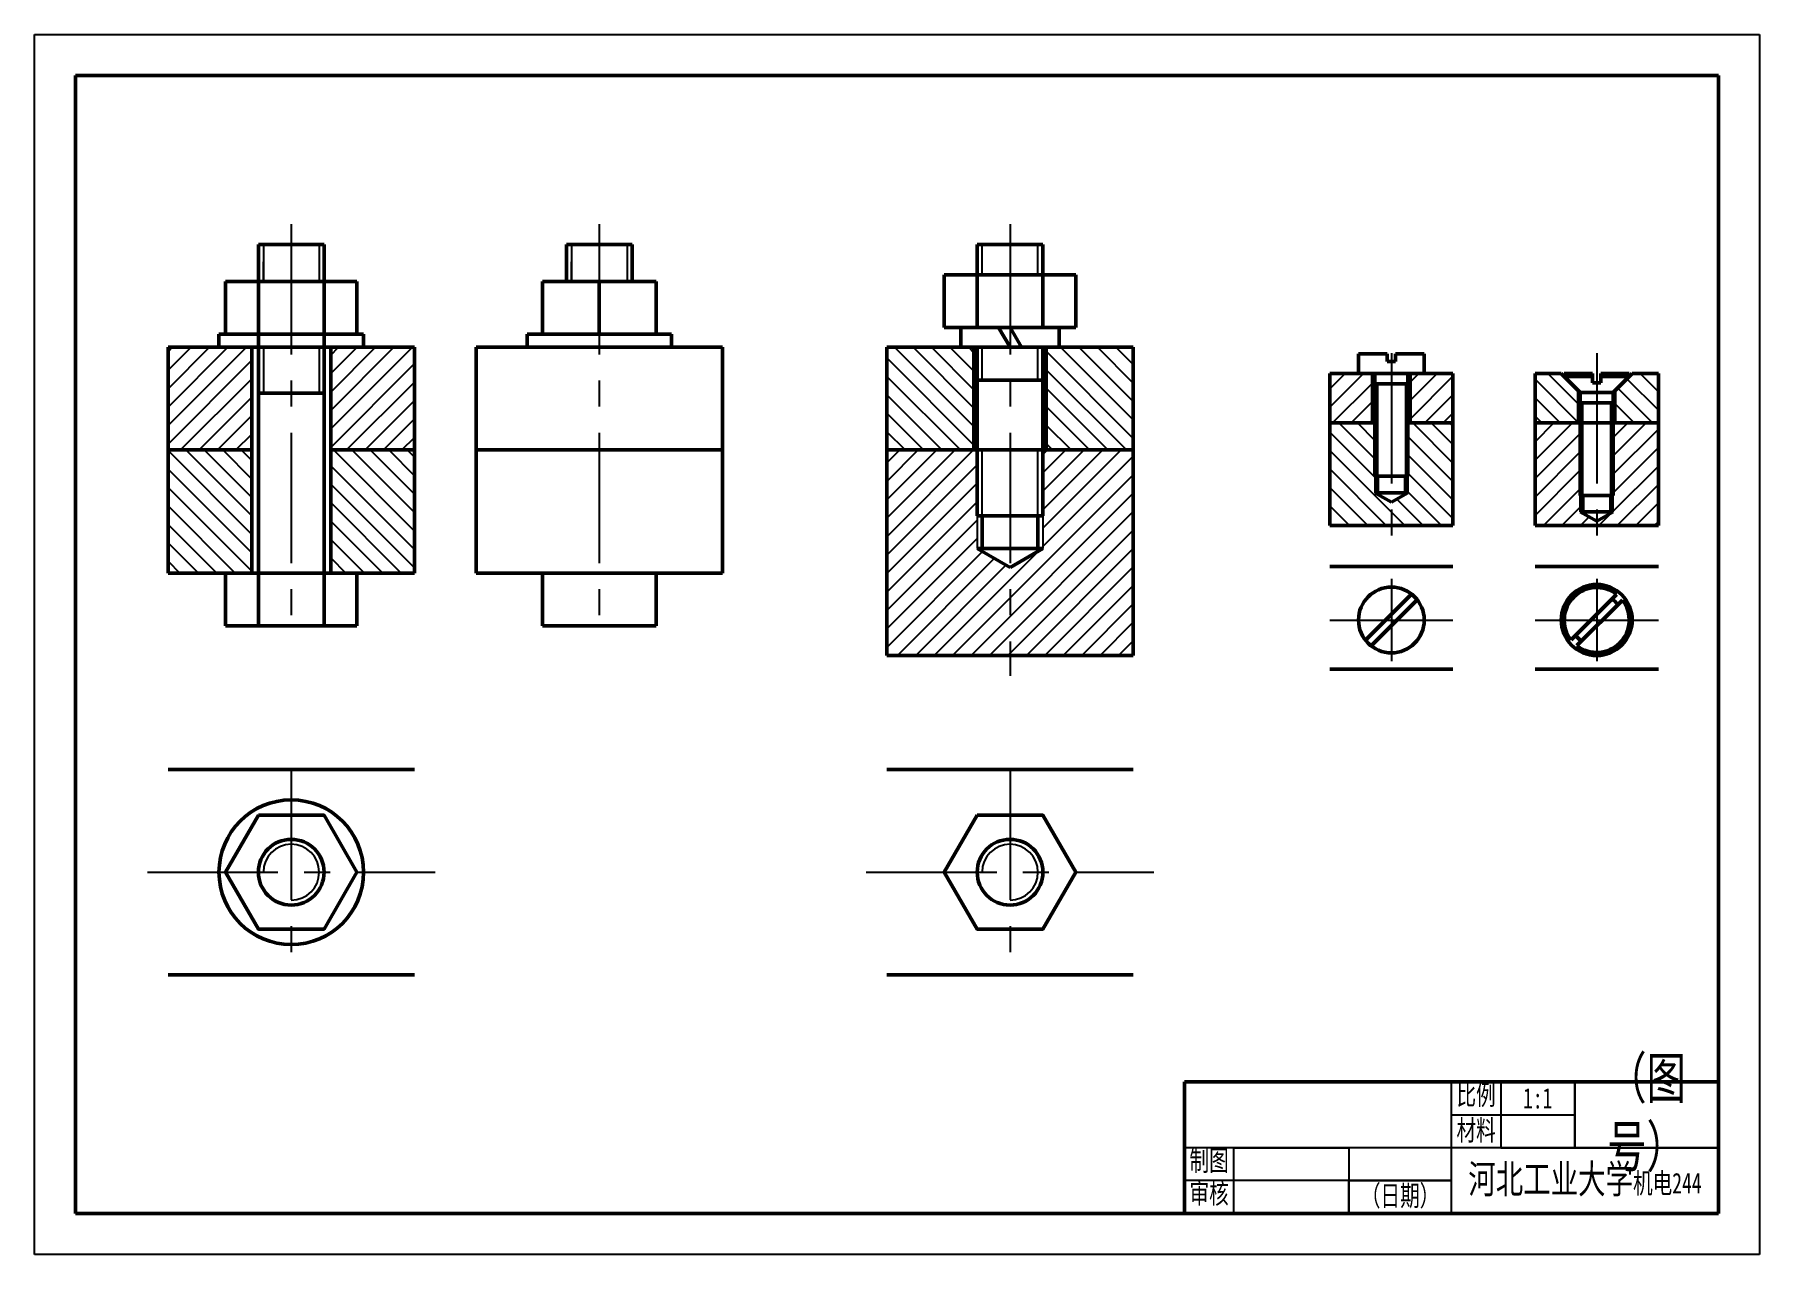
# Model space of a CAD drawing. Header units: millimetres. Extents: x -746 to -326, y 1609 to 1906.
import ezdxf

# ---------------------------------------------------------------- set-up
doc = ezdxf.new("R2010")
doc.units = ezdxf.units.MM
doc.linetypes.add('CENTER', pattern=[50.8, 31.75, -6.35, 6.35, -6.35])
for name, color, linetype, lineweight in [('点画线', 1, 'CENTER', 25), ('粗实线', 7, 'Continuous', 50), ('细实线', 3, 'Continuous', 25)]:
    doc.layers.add(name, color=color, linetype=linetype, lineweight=lineweight)
doc.styles.add('汉字', font='simfang.ttf', dxfattribs={"width": 0.7, "height": 5})

msp = doc.modelspace()

# ---------------------------------------------------------------- hatches: boundary and pattern name
at = {"layer": '细实线'}
h = msp.add_hatch(dxfattribs=at)
h.set_pattern_fill('ANSI31', color=256, angle=180)
h.paths.add_polyline_path([(-692.73, 1829.4), (-713.13, 1829.4), (-713.13, 1804.4), (-692.73, 1804.4)])
h.paths.add_polyline_path([(-653.13, 1829.4), (-673.53, 1829.4), (-673.53, 1804.4), (-653.13, 1804.4)])
h = msp.add_hatch(dxfattribs=at)
h.set_pattern_fill('ANSI31', color=256, angle=90)
h.paths.add_polyline_path([(-516.93, 1829.4), (-520.13, 1829.4), (-538.13, 1829.4), (-538.13, 1804.4), (-516.93, 1804.4)])
h.paths.add_polyline_path([(-478.13, 1829.4), (-499.33, 1829.4), (-499.33, 1804.4), (-478.13, 1804.4)])
h = msp.add_hatch(dxfattribs=at)
h.set_pattern_fill('ANSI31', color=256)
h.paths.add_polyline_path([(-419.88, 1823), (-423.28, 1823), (-430.28, 1823), (-430.28, 1811), (-419.88, 1811)])
h.paths.add_polyline_path([(-400.28, 1823), (-410.68, 1823), (-410.68, 1811), (-400.28, 1811)])
h = msp.add_hatch(dxfattribs=at)
h.set_pattern_fill('ANSI31', color=256, angle=90)
h.paths.add_polyline_path([(-369.68, 1818.75), (-373.93, 1823), (-380.28, 1823), (-380.28, 1811), (-369.68, 1811)])
h.paths.add_polyline_path([(-350.28, 1823), (-356.63, 1823), (-360.88, 1818.75), (-360.88, 1811), (-350.28, 1811)])
h = msp.add_hatch(dxfattribs=at)
h.set_pattern_fill('ANSI31', color=256, angle=90)
h.paths.add_polyline_path([(-419.28, 1811), (-430.28, 1811), (-430.28, 1786), (-415.28, 1786), (-415.28, 1791.69), (-419.28, 1794), (-419.28, 1798)])
h.paths.add_polyline_path([(-400.28, 1811), (-411.28, 1811), (-411.28, 1798), (-411.28, 1794), (-415.28, 1791.69), (-415.28, 1786), (-400.28, 1786)])
h = msp.add_hatch(dxfattribs=at)
h.set_pattern_fill('ANSI31', color=256)
h.paths.add_polyline_path([(-369.28, 1811), (-369.68, 1811), (-380.28, 1811), (-380.28, 1786), (-365.28, 1786), (-365.28, 1787.04), (-369.28, 1789.35), (-369.28, 1793.35)])
h.paths.add_polyline_path([(-350.28, 1811), (-361.28, 1811), (-361.28, 1793.35), (-361.28, 1789.35), (-365.28, 1787.04), (-365.28, 1786), (-350.28, 1786)])
h = msp.add_hatch(dxfattribs=at)
h.set_pattern_fill('ANSI31', color=256, angle=90)
h.paths.add_polyline_path([(-692.73, 1804.4), (-713.13, 1804.4), (-713.13, 1774.4), (-692.73, 1774.4), (-692.73, 1790.4)])
h.paths.add_polyline_path([(-653.13, 1804.4), (-673.53, 1804.4), (-673.53, 1790.4), (-673.53, 1774.4), (-653.13, 1774.4)])
h = msp.add_hatch(dxfattribs=at)
h.set_pattern_fill('ANSI31', color=256)
h.paths.add_polyline_path([(-478.13, 1804.4), (-500.13, 1804.4), (-500.13, 1788.4), (-500.13, 1780.4), (-508.13, 1775.78), (-508.13, 1754.4), (-478.13, 1754.4)])
h.paths.add_polyline_path([(-516.13, 1788.4), (-516.13, 1804.4), (-516.93, 1804.4), (-538.13, 1804.4), (-538.13, 1754.4), (-508.13, 1754.4), (-508.13, 1775.78), (-516.13, 1780.4)])

# ---------------------------------------------------------------- linework, layer by layer
at = {"layer": '点画线'}
for p, q in [((-683.13, 1859.4), (-683.13, 1759.4)), ((-608.13, 1859.4), (-608.13, 1759.4)), ((-508.13, 1859.4), (-508.13, 1749.4)), ((-415.28, 1828), (-415.28, 1783)), ((-365.28, 1828), (-365.28, 1783)), ((-415.28, 1773), (-415.28, 1753)), ((-365.28, 1773), (-365.28, 1753)), ((-430.28, 1763), (-400.28, 1763)), ((-380.28, 1763), (-350.28, 1763)), ((-683.13, 1726.6), (-683.13, 1676.6)), ((-508.13, 1726.6), (-508.13, 1676.6)), ((-718.13, 1701.6), (-648.13, 1701.6)), ((-543.13, 1701.6), (-473.13, 1701.6))]:
    msp.add_line(p, q, dxfattribs=at)
at = {"layer": '粗实线'}
for p, q in [((-735.65, 1895.54), (-335.65, 1895.54)), ((-735.65, 1618.54), (-735.65, 1895.54)), ((-335.65, 1895.54), (-335.65, 1618.54)), ((-691.13, 1774.4), (-691.13, 1854.4)), ((-691.13, 1854.4), (-675.13, 1854.4)), ((-675.13, 1854.4), (-675.13, 1782.4)), ((-616.13, 1845.4), (-616.13, 1854.4)), ((-616.13, 1854.4), (-600.13, 1854.4)), ((-600.13, 1854.4), (-600.13, 1845.4)), ((-500.13, 1854.4), (-516.13, 1854.4)), ((-516.13, 1854.4), (-516.13, 1847)), ((-500.13, 1834.2), (-500.13, 1854.4)), ((-691.13, 1845.4), (-691.13, 1850.2)), ((-691.13, 1832.6), (-691.13, 1848.6)), ((-675.13, 1850.2), (-675.13, 1845.4)), ((-616.13, 1845.4), (-616.13, 1850.2)), ((-616.13, 1845.4), (-616.13, 1848.6)), ((-600.13, 1850.2), (-600.13, 1845.4)), ((-699.13, 1832.6), (-699.13, 1845.4)), ((-699.13, 1845.4), (-667.13, 1845.4)), ((-683.13, 1845.4), (-691.13, 1845.4)), ((-675.13, 1845.4), (-675.13, 1832.6)), ((-667.13, 1845.4), (-667.13, 1832.6)), ((-594.27, 1845.4), (-621.99, 1845.4)), ((-621.99, 1845.4), (-621.99, 1832.6)), ((-616.13, 1845.4), (-600.13, 1845.4)), ((-608.13, 1845.4), (-616.13, 1845.4)), ((-608.13, 1845.4), (-608.13, 1832.6)), ((-594.27, 1845.4), (-594.27, 1832.6)), ((-524.13, 1834.2), (-524.13, 1847)), ((-524.13, 1847), (-516.13, 1847)), ((-516.13, 1847), (-516.13, 1834.2)), ((-516.13, 1847), (-508.13, 1847)), ((-500.13, 1847), (-508.13, 1847)), ((-492.13, 1847), (-500.13, 1847)), ((-500.13, 1847), (-500.13, 1834.2)), ((-492.13, 1834.2), (-492.13, 1847)), ((-700.73, 1829.4), (-700.73, 1832.6)), ((-700.73, 1832.6), (-665.53, 1832.6)), ((-683.13, 1832.6), (-699.13, 1832.6)), ((-665.53, 1832.6), (-665.53, 1829.4)), ((-625.73, 1829.4), (-625.73, 1832.6)), ((-625.73, 1832.6), (-590.53, 1832.6)), ((-608.13, 1832.6), (-624.13, 1832.6)), ((-590.53, 1832.6), (-590.53, 1829.4)), ((-508.13, 1834.2), (-524.13, 1834.2)), ((-520.13, 1829.4), (-520.13, 1834.2)), ((-520.13, 1834.2), (-508.13, 1834.2)), ((-508.13, 1829.4), (-510.9, 1834.2)), ((-496.13, 1834.2), (-508.13, 1834.2)), ((-508.13, 1834.2), (-492.13, 1834.2)), ((-505.36, 1829.4), (-508.13, 1834.2)), ((-496.13, 1829.4), (-496.13, 1834.2)), ((-713.13, 1829.4), (-653.13, 1829.4)), ((-713.13, 1829.4), (-713.13, 1774.4)), ((-700.73, 1829.4), (-665.53, 1829.4)), ((-700.73, 1829.4), (-700.73, 1829.4)), ((-691.13, 1829.4), (-692.73, 1829.4)), ((-692.73, 1829.4), (-692.73, 1790.4)), ((-689.93, 1829.4), (-691.13, 1829.4)), ((-691.13, 1829.4), (-691.13, 1818.2)), ((-675.13, 1818.2), (-675.13, 1829.4)), ((-675.13, 1829.4), (-673.53, 1829.4)), ((-673.53, 1829.4), (-673.53, 1790.4)), ((-653.13, 1829.4), (-653.13, 1774.4)), ((-638.13, 1829.4), (-578.13, 1829.4)), ((-638.13, 1829.4), (-638.13, 1774.4)), ((-625.73, 1829.4), (-590.53, 1829.4)), ((-625.73, 1829.4), (-625.73, 1829.4)), ((-616.13, 1829.4), (-617.73, 1829.4)), ((-614.93, 1829.4), (-616.13, 1829.4)), ((-600.13, 1829.4), (-598.53, 1829.4)), ((-578.13, 1829.4), (-578.13, 1774.4)), ((-538.13, 1829.4), (-478.13, 1829.4)), ((-538.13, 1829.4), (-538.13, 1804.4)), ((-520.13, 1829.4), (-496.13, 1829.4)), ((-520.13, 1829.4), (-520.13, 1829.4)), ((-496.13, 1829.4), (-520.13, 1829.4)), ((-516.93, 1804.4), (-516.93, 1829.4)), ((-516.13, 1804.4), (-516.13, 1829.4)), ((-516.13, 1829.4), (-500.13, 1829.4)), ((-508.13, 1829.4), (-515.63, 1829.4)), ((-500.13, 1829.4), (-500.13, 1804.4)), ((-500.13, 1829.4), (-500.13, 1821.4)), ((-499.33, 1804.4), (-499.33, 1829.4)), ((-496.13, 1829.4), (-496.13, 1829.4)), ((-478.13, 1804.4), (-478.13, 1829.4)), ((-423.28, 1823), (-423.28, 1827.8)), ((-423.28, 1827.8), (-416.28, 1827.8)), ((-416.28, 1827.8), (-416.28, 1825.9)), ((-407.28, 1827.8), (-414.28, 1827.8)), ((-414.28, 1827.8), (-414.28, 1825.9)), ((-407.28, 1823), (-407.28, 1827.8)), ((-430.28, 1823), (-400.28, 1823)), ((-400.28, 1823), (-430.28, 1823)), ((-430.28, 1823), (-430.28, 1811)), ((-415.28, 1823), (-423.28, 1823)), ((-415.28, 1823), (-419.88, 1823)), ((-419.88, 1823), (-419.88, 1811)), ((-415.28, 1823), (-419.28, 1823)), ((-415.28, 1823), (-419.28, 1823)), ((-419.28, 1823), (-419.28, 1798)), ((-419.28, 1823), (-419.28, 1820.5)), ((-416.28, 1825.9), (-415.28, 1825.9)), ((-414.28, 1825.9), (-415.28, 1825.9)), ((-415.28, 1823), (-411.28, 1823)), ((-415.28, 1823), (-407.28, 1823)), ((-415.28, 1823), (-411.28, 1823)), ((-415.28, 1823), (-410.68, 1823)), ((-411.28, 1823), (-411.28, 1798)), ((-411.28, 1823), (-411.28, 1820.5)), ((-410.68, 1823), (-410.68, 1811)), ((-400.28, 1823), (-400.28, 1811)), ((-400.28, 1811), (-400.28, 1823)), ((-380.28, 1823), (-373.93, 1823)), ((-373.93, 1823), (-380.28, 1823)), ((-380.28, 1823), (-380.28, 1811)), ((-369.28, 1818.35), (-373.93, 1823)), ((-373.18, 1823), (-366.28, 1823)), ((-366.28, 1823), (-373.18, 1823)), ((-366.28, 1823), (-373.18, 1823)), ((-373.18, 1823), (-373.18, 1822.25)), ((-366.28, 1823), (-373.18, 1823)), ((-366.28, 1823), (-366.28, 1820.7)), ((-357.38, 1823), (-364.28, 1823)), ((-364.28, 1823), (-357.38, 1823)), ((-364.28, 1823), (-364.28, 1820.7)), ((-364.28, 1823), (-357.38, 1823)), ((-361.28, 1818.35), (-356.63, 1823)), ((-357.38, 1823), (-357.38, 1822.25)), ((-356.63, 1823), (-350.28, 1823)), ((-350.28, 1823), (-350.28, 1811)), ((-350.28, 1811), (-350.28, 1823)), ((-500.13, 1821.4), (-516.13, 1821.4)), ((-419.28, 1820.5), (-415.28, 1820.5)), ((-411.28, 1820.5), (-415.28, 1820.5)), ((-373.18, 1822.25), (-366.28, 1822.25)), ((-369.68, 1811), (-369.68, 1818.75)), ((-366.28, 1820.7), (-365.28, 1820.7)), ((-364.28, 1820.7), (-365.28, 1820.7)), ((-357.38, 1822.25), (-364.28, 1822.25)), ((-360.88, 1811), (-360.88, 1818.75)), ((-691.13, 1818.2), (-675.13, 1818.2)), ((-365.28, 1818.35), (-369.28, 1818.35)), ((-369.28, 1818.35), (-369.28, 1793.35)), ((-369.28, 1818.35), (-369.28, 1815.85)), ((-369.28, 1815.85), (-365.28, 1815.85)), ((-365.28, 1818.35), (-361.28, 1818.35)), ((-361.28, 1815.85), (-365.28, 1815.85)), ((-361.28, 1818.35), (-361.28, 1793.35)), ((-361.28, 1818.35), (-361.28, 1815.85)), ((-419.28, 1811), (-430.28, 1811)), ((-430.28, 1811), (-430.28, 1786)), ((-400.28, 1811), (-411.28, 1811)), ((-400.28, 1786), (-400.28, 1811)), ((-350.28, 1811), (-380.28, 1811)), ((-380.28, 1811), (-380.28, 1786)), ((-365.28, 1811), (-369.68, 1811)), ((-365.28, 1811), (-360.88, 1811)), ((-350.28, 1786), (-350.28, 1811)), ((-692.73, 1804.4), (-713.13, 1804.4)), ((-653.13, 1804.4), (-673.53, 1804.4)), ((-617.73, 1804.4), (-638.13, 1804.4)), ((-617.73, 1804.4), (-598.53, 1804.4)), ((-578.13, 1804.4), (-598.53, 1804.4)), ((-538.13, 1804.4), (-478.13, 1804.4)), ((-538.13, 1754.4), (-538.13, 1804.4)), ((-538.13, 1804.4), (-478.13, 1804.4)), ((-508.13, 1804.4), (-516.93, 1804.4)), ((-516.13, 1804.4), (-516.13, 1788.4)), ((-516.13, 1788.4), (-516.13, 1804.4)), ((-516.13, 1804.4), (-500.13, 1804.4)), ((-500.13, 1788.4), (-500.13, 1804.4)), ((-500.13, 1804.4), (-500.13, 1788.4)), ((-478.13, 1804.4), (-478.13, 1754.4)), ((-419.28, 1798), (-415.28, 1798)), ((-418.68, 1798), (-418.68, 1794)), ((-411.28, 1798), (-415.28, 1798)), ((-411.88, 1798), (-411.88, 1794)), ((-415.28, 1794), (-419.28, 1794)), ((-419.28, 1794), (-415.28, 1791.69)), ((-418.68, 1794), (-415.28, 1794)), ((-411.88, 1794), (-415.28, 1794)), ((-415.28, 1794), (-411.28, 1794)), ((-411.28, 1794), (-415.28, 1791.69)), ((-692.73, 1774.4), (-692.73, 1790.4)), ((-691.13, 1774.4), (-691.13, 1790.4)), ((-675.13, 1774.4), (-675.13, 1790.4)), ((-673.53, 1774.4), (-673.53, 1790.4)), ((-369.28, 1793.35), (-365.28, 1793.35)), ((-365.28, 1789.35), (-369.28, 1789.35)), ((-369.28, 1789.35), (-365.28, 1787.04)), ((-365.28, 1793.35), (-368.68, 1793.35)), ((-368.68, 1793.35), (-368.68, 1789.35)), ((-361.28, 1793.35), (-365.28, 1793.35)), ((-365.28, 1793.35), (-361.88, 1793.35)), ((-365.28, 1789.35), (-361.28, 1789.35)), ((-361.28, 1789.35), (-365.28, 1787.04)), ((-361.88, 1793.35), (-361.88, 1789.35)), ((-516.13, 1788.4), (-500.13, 1788.4)), ((-500.13, 1788.4), (-516.13, 1788.4)), ((-508.13, 1788.4), (-514.93, 1788.4)), ((-514.93, 1788.4), (-514.93, 1780.4)), ((-508.13, 1788.4), (-501.33, 1788.4)), ((-501.33, 1788.4), (-501.33, 1780.4)), ((-430.28, 1786), (-400.28, 1786)), ((-380.28, 1786), (-350.28, 1786)), ((-516.13, 1780.4), (-514.93, 1780.4)), ((-516.13, 1780.4), (-508.13, 1775.78)), ((-514.93, 1780.4), (-506.93, 1780.4)), ((-501.33, 1780.4), (-509.33, 1780.4)), ((-500.13, 1780.4), (-508.13, 1775.78)), ((-500.13, 1780.4), (-501.33, 1780.4)), ((-713.13, 1774.4), (-653.13, 1774.4)), ((-699.13, 1761.6), (-699.13, 1774.4)), ((-699.13, 1774.4), (-667.13, 1774.4)), ((-691.13, 1761.6), (-691.13, 1774.4)), ((-675.13, 1774.4), (-675.13, 1761.6)), ((-667.13, 1774.4), (-667.13, 1761.6)), ((-638.13, 1774.4), (-578.13, 1774.4)), ((-624.13, 1774.4), (-592.13, 1774.4)), ((-621.99, 1761.6), (-621.99, 1774.4)), ((-594.27, 1761.6), (-594.27, 1774.4)), ((-430.28, 1776), (-400.28, 1776)), ((-380.28, 1776), (-350.28, 1776)), ((-421.59, 1758.1), (-410.37, 1769.32)), ((-360.44, 1769.25), (-371.52, 1758.17)), ((-420.18, 1756.68), (-408.96, 1767.91)), ((-359.03, 1767.84), (-370.11, 1756.76)), ((-699.13, 1761.6), (-667.13, 1761.6)), ((-683.13, 1761.6), (-699.13, 1761.6)), ((-621.99, 1761.6), (-594.27, 1761.6)), ((-608.13, 1761.6), (-621.99, 1761.6)), ((-478.13, 1754.4), (-538.13, 1754.4)), ((-400.28, 1751), (-430.28, 1751)), ((-350.28, 1751), (-380.28, 1751)), ((-683.13, 1726.6), (-713.13, 1726.6)), ((-713.13, 1726.6), (-653.13, 1726.6)), ((-508.13, 1726.6), (-538.13, 1726.6)), ((-538.13, 1726.6), (-478.13, 1726.6)), ((-653.13, 1676.6), (-713.13, 1676.6)), ((-683.13, 1676.6), (-653.13, 1676.6)), ((-478.13, 1676.6), (-538.13, 1676.6)), ((-508.13, 1676.6), (-478.13, 1676.6)), ((-465.65, 1618.54), (-465.65, 1650.54)), ((-465.65, 1650.54), (-335.65, 1650.54)), ((-335.65, 1618.54), (-735.65, 1618.54))]:
    msp.add_line(p, q, dxfattribs=at)
for points in [[(-691.13, 1715.46), (-699.13, 1701.6), (-691.13, 1687.74), (-675.13, 1687.74), (-667.13, 1701.6), (-675.13, 1715.46)], [(-516.13, 1715.46), (-524.13, 1701.6), (-516.13, 1687.74), (-500.13, 1687.74), (-492.13, 1701.6), (-500.13, 1715.46)]]:
    msp.add_lwpolyline(points, close=True, dxfattribs=at)
for centre, radius in [((-415.28, 1763), 8), ((-365.28, 1763), 8.65), ((-683.13, 1701.6), 17.6), ((-683.13, 1701.6), 8), ((-508.13, 1701.6), 8)]:
    msp.add_circle(centre, radius, dxfattribs=at)
for radius, start, end in [(7.9, 52.2721, 217.7279), (7.9, 232.2721, 37.7279), (6.33, 35.9033, 54.0967), (6.33, 215.9033, 234.0967)]:
    msp.add_arc((-365.28, 1763), radius, start, end, dxfattribs=at)
at = {"layer": '细实线'}
for p, q in [((-745.65, 1905.54), (-325.65, 1905.54)), ((-745.65, 1608.54), (-745.65, 1905.54)), ((-325.65, 1905.54), (-325.65, 1608.54)), ((-689.93, 1854.4), (-689.93, 1845.4)), ((-676.33, 1854.4), (-676.33, 1845.4)), ((-614.93, 1854.4), (-614.93, 1845.4)), ((-601.33, 1854.4), (-601.33, 1845.4)), ((-514.93, 1847), (-514.93, 1854.4)), ((-501.33, 1847), (-501.33, 1854.4)), ((-689.93, 1845.4), (-689.93, 1850.2)), ((-614.93, 1845.4), (-614.93, 1850.2)), ((-689.93, 1829.4), (-689.93, 1818.2)), ((-676.33, 1829.4), (-676.33, 1818.2)), ((-514.93, 1821.4), (-514.93, 1829.4)), ((-501.33, 1821.4), (-501.33, 1829.4)), ((-418.68, 1820.5), (-418.68, 1798)), ((-411.88, 1820.5), (-411.88, 1798)), ((-368.68, 1793.35), (-368.68, 1815.85)), ((-361.88, 1793.35), (-361.88, 1815.85)), ((-514.93, 1788.4), (-514.93, 1804.4)), ((-501.33, 1788.4), (-501.33, 1804.4)), ((-419.28, 1798), (-419.28, 1794)), ((-411.28, 1798), (-411.28, 1794)), ((-369.28, 1789.35), (-369.28, 1793.35)), ((-361.28, 1789.35), (-361.28, 1793.35)), ((-516.13, 1788.4), (-516.13, 1780.4)), ((-500.13, 1788.4), (-500.13, 1780.4)), ((-400.65, 1618.54), (-400.65, 1650.54)), ((-400.65, 1642.54), (-400.65, 1650.54)), ((-388.65, 1650.54), (-388.65, 1634.54)), ((-370.65, 1634.54), (-370.65, 1650.54)), ((-370.65, 1650.54), (-370.65, 1634.54)), ((-400.65, 1634.54), (-400.65, 1642.54)), ((-400.65, 1642.54), (-370.65, 1642.54)), ((-335.65, 1634.54), (-465.65, 1634.54)), ((-453.65, 1618.54), (-453.65, 1634.54)), ((-453.65, 1634.54), (-425.65, 1634.54)), ((-425.65, 1634.54), (-425.65, 1618.54)), ((-388.65, 1634.54), (-370.65, 1634.54)), ((-370.65, 1634.54), (-335.65, 1634.54)), ((-400.65, 1626.54), (-465.65, 1626.54)), ((-425.65, 1618.54), (-425.65, 1626.54)), ((-425.65, 1626.54), (-400.65, 1626.54)), ((-325.65, 1608.54), (-745.65, 1608.54))]:
    msp.add_line(p, q, dxfattribs=at)
for centre in [(-683.13, 1701.6), (-508.13, 1701.6)]:
    msp.add_arc(centre, 6.8, 270, 180, dxfattribs=at)

# ---------------------------------------------------------------- texts
at = {"layer": '细实线', "attachment_point": 5, "style": '汉字'}
for s, insert, char_height, width in [('（图号）', (-353.15, 1642.54), 10, 35), ('比例', (-394.65, 1647.17), 5, 12), ('1:1', (-379.65, 1646.54), 5, 18), ('材料', (-394.65, 1638.54), 5, 12), ('制图', (-459.65, 1631.12), 5, 12), ('河北工业大学{\\H0.71429x;机电244}', (-368.15, 1626.54), 7, 65), ('审核', (-459.65, 1623.15), 5, 12), ('（日期）', (-413.15, 1622.54), 5, 25)]:
    msp.add_mtext(s, dxfattribs=dict(at, insert=insert, char_height=char_height, width=width))

doc.saveas('drawing.dxf')
